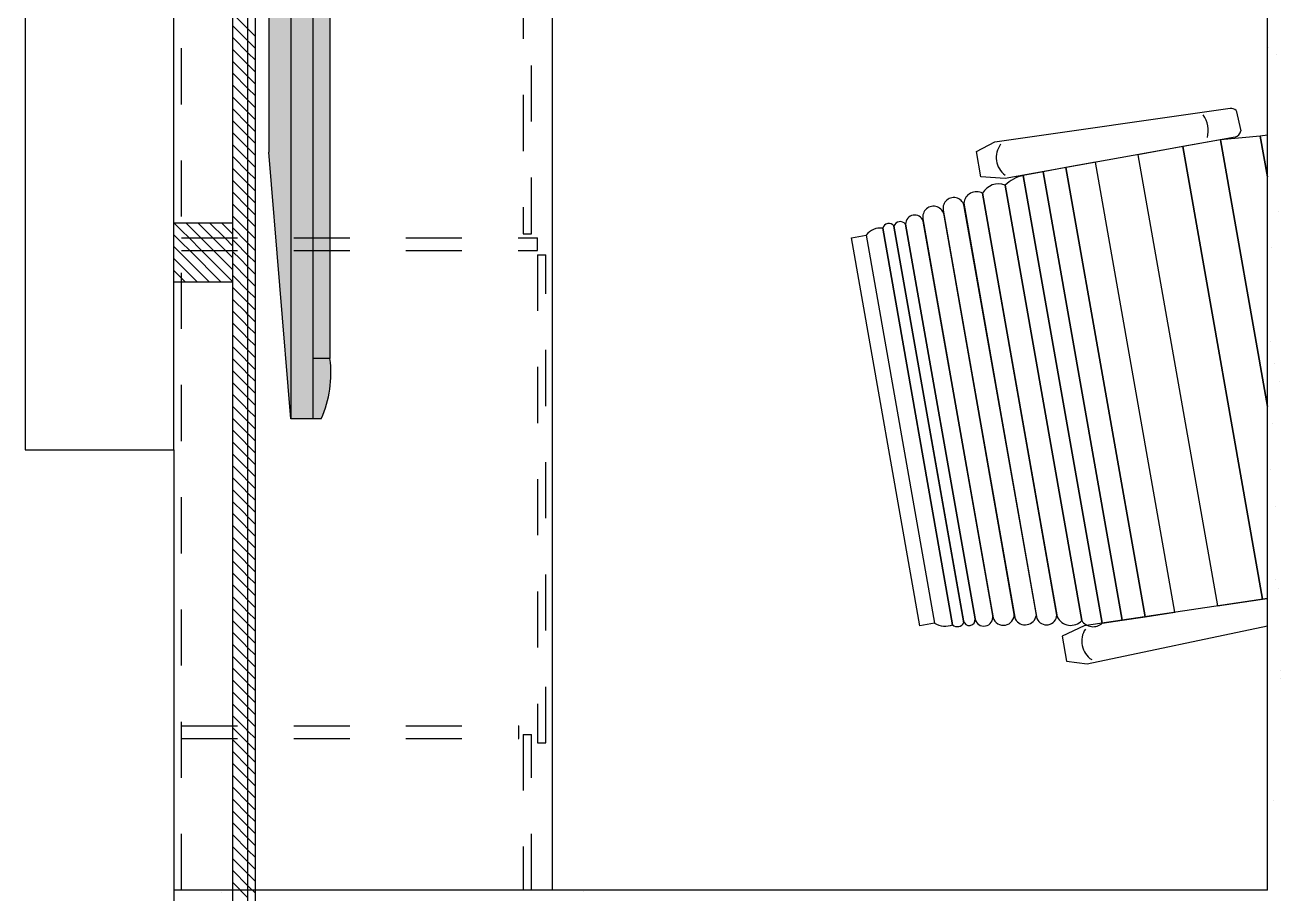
# Model space of a CAD drawing. Header units: millimetres. Extents: x 1573 to 2177, y 1587 to 1932.
# Drawn here: x 1895.677 to 1897.916, y 1899.352 to 1900.9 of the extents above; entities that cross this region are included whole.
import ezdxf

# ---------------------------------------------------------------- set-up
doc = ezdxf.new("R2010")
doc.units = ezdxf.units.MM
doc.header["$LTSCALE"] = 0.03
doc.linetypes.add('HIDDEN2', pattern=[0.1875, 0.125, -0.0625])
doc.layers.add('-HIDRO', color=8, linetype='Continuous')

msp = doc.modelspace()

# ---------------------------------------------------------------- hatches: boundary and pattern name
at = {"layer": '-HIDRO'}
h = msp.add_hatch(color=256, dxfattribs=at)
h.paths.add_polyline_path([(1896.1111, 1900.6734), (1896.1111, 1901.6426), (1896.1503, 1902.1175), (1896.1503, 1900.1984)])
h.paths.add_polyline_path([(1896.1895, 1902.0103), (1896.1895, 1902.1175), (1896.2048, 1902.1175, -0.139997), (1896.2201, 1902.0103)])
h.paths.add_polyline_path([(1896.1895, 1900.3057), (1896.1895, 1902.0103), (1896.2201, 1902.0103), (1896.2201, 1900.3057)])
h.paths.add_polyline_path([(1896.2048, 1900.1984), (1896.1895, 1900.1984), (1896.1895, 1900.3057), (1896.2201, 1900.3057, -0.139997)])
h.paths.add_polyline_path([(1896.1503, 1900.1984), (1896.1503, 1902.1175), (1896.1895, 1902.1175), (1896.1895, 1900.1984)])

# ---------------------------------------------------------------- linework, layer by layer
for p, q in [((1896.617, 1899.3586), (1896.617, 1903.5572)), ((1896.0471, 1898.7587), (1896.0471, 1902.3576)), ((1896.0741, 1898.7587), (1896.0741, 1902.3576)), ((1896.0876, 1898.7587), (1896.0876, 1902.3576)), ((1897.8916, 1899.3586), (1897.8916, 1902.3576)), ((1896.1503, 1902.1175), (1896.1503, 1900.1984)), ((1896.1895, 1902.1175), (1896.1895, 1900.1984)), ((1896.2201, 1902.0103), (1896.2201, 1900.3057)), ((1896.1111, 1901.6426), (1896.1111, 1900.6734)), ((1895.6768, 1901.6228), (1895.6768, 1900.1428)), ((1895.9422, 1900.1428), (1895.9422, 1901.6228)), ((1896.0741, 1900.8931), (1896.0471, 1900.9201)), ((1896.0741, 1900.8719), (1896.0471, 1900.8989)), ((1896.0876, 1900.8796), (1896.0741, 1900.8931)), ((1896.0741, 1900.8507), (1896.0471, 1900.8777)), ((1896.0876, 1900.8584), (1896.0741, 1900.8719)), ((1896.0741, 1900.8295), (1896.0471, 1900.8565)), ((1896.0876, 1900.8372), (1896.0741, 1900.8507)), ((1897.8939, 1900.8606), (1897.8939, 1900.8606)), ((1897.9079, 1900.8477), (1897.9079, 1900.8477)), ((1896.0741, 1900.8083), (1896.0471, 1900.8353)), ((1896.0876, 1900.816), (1896.0741, 1900.8295)), ((1896.0741, 1900.7871), (1896.0471, 1900.8141)), ((1896.0876, 1900.7948), (1896.0741, 1900.8083)), ((1896.0741, 1900.7659), (1896.0471, 1900.7929)), ((1896.0876, 1900.7736), (1896.0741, 1900.7871)), ((1896.0741, 1900.7447), (1896.0471, 1900.7717)), ((1896.0876, 1900.7524), (1896.0741, 1900.7659)), ((1896.0741, 1900.7235), (1896.0471, 1900.7505)), ((1896.0876, 1900.7312), (1896.0741, 1900.7447)), ((1897.406, 1900.6917), (1897.8254, 1900.7516)), ((1897.8358, 1900.7476), (1897.8442, 1900.7117)), ((1896.0741, 1900.7023), (1896.0471, 1900.7292)), ((1896.0741, 1900.6811), (1896.0471, 1900.708)), ((1896.0876, 1900.71), (1896.0741, 1900.7235)), ((1896.0741, 1900.6598), (1896.0471, 1900.6868)), ((1896.0876, 1900.6888), (1896.0741, 1900.7023)), ((1897.3729, 1900.6747), (1897.406, 1900.6917)), ((1897.8342, 1900.7003), (1897.4241, 1900.6263)), ((1897.8083, 1900.6956), (1897.7409, 1900.6835)), ((1897.8787, 1900.702), (1897.8083, 1900.6956)), ((1897.8083, 1900.6956), (1897.8916, 1900.2204)), ((1897.8916, 1900.2204), (1897.8083, 1900.6956)), ((1897.8916, 1900.7038), (1897.8787, 1900.702)), ((1897.8916, 1900.6293), (1897.8787, 1900.702)), ((1897.8787, 1900.702), (1897.8916, 1900.6293)), ((1897.8916, 1900.6997), (1897.8916, 1900.6997)), ((1896.0741, 1900.6386), (1896.0471, 1900.6656)), ((1896.0876, 1900.6676), (1896.0741, 1900.6811)), ((1896.1503, 1900.1984), (1896.1111, 1900.6734)), ((1897.3808, 1900.6298), (1897.3729, 1900.6747)), ((1897.7409, 1900.6835), (1897.6608, 1900.669)), ((1897.6608, 1900.669), (1897.8026, 1899.865)), ((1897.7409, 1900.6835), (1897.8831, 1899.8771)), ((1897.8831, 1899.8771), (1897.7409, 1900.6835)), ((1896.0741, 1900.6174), (1896.0471, 1900.6444)), ((1896.0876, 1900.6463), (1896.0741, 1900.6598)), ((1897.5324, 1900.6459), (1897.492, 1900.6386)), ((1897.5852, 1900.6554), (1897.5324, 1900.6459)), ((1897.5324, 1900.6459), (1897.6735, 1899.8456)), ((1897.6735, 1899.8456), (1897.5324, 1900.6459)), ((1897.7265, 1899.8536), (1897.5852, 1900.6554)), ((1896.0741, 1900.5962), (1896.0471, 1900.6232)), ((1896.0876, 1900.6251), (1896.0741, 1900.6386)), ((1897.4241, 1900.6263), (1897.3808, 1900.6298)), ((1897.492, 1900.6386), (1897.4563, 1900.6321)), ((1897.4563, 1900.6321), (1897.597, 1899.8342)), ((1897.5973, 1899.8342), (1897.4563, 1900.6321)), ((1897.492, 1900.6386), (1897.6329, 1899.8395)), ((1897.6329, 1899.8395), (1897.492, 1900.6386)), ((1896.0741, 1900.575), (1896.0471, 1900.602)), ((1896.0876, 1900.6039), (1896.0741, 1900.6174)), ((1896.0876, 1900.5827), (1896.0741, 1900.5962)), ((1897.384, 1900.6002), (1897.517, 1899.8456)), ((1897.5165, 1899.8487), (1897.384, 1900.6002)), ((1897.424, 1900.6149), (1897.5608, 1899.8389)), ((1897.5608, 1899.8389), (1897.424, 1900.6149)), ((1896.0741, 1900.5538), (1896.0471, 1900.5808)), ((1896.0876, 1900.5615), (1896.0741, 1900.575)), ((1897.3503, 1900.5826), (1897.4808, 1899.8424)), ((1897.4798, 1899.8483), (1897.3513, 1900.5767)), ((1896.0741, 1900.5326), (1896.0471, 1900.5596)), ((1896.0876, 1900.5403), (1896.0741, 1900.5538)), ((1897.2774, 1900.5545), (1897.4027, 1899.8438)), ((1897.402, 1899.8476), (1897.278, 1900.5507)), ((1897.3136, 1900.5701), (1897.4421, 1899.8416)), ((1897.4405, 1899.8505), (1897.3152, 1900.5612)), ((1897.9109, 1900.5683), (1897.9109, 1900.5683)), ((1896.0471, 1900.5469), (1895.9422, 1900.5469)), ((1896.0723, 1900.5132), (1896.0471, 1900.5384)), ((1896.0876, 1900.5191), (1896.0741, 1900.5326)), ((1897.3305, 1899.8313), (1897.2059, 1900.538)), ((1897.2059, 1900.538), (1897.3305, 1899.8313)), ((1897.3305, 1899.8313), (1897.2059, 1900.538)), ((1897.2259, 1900.5416), (1897.3499, 1899.8384)), ((1897.3506, 1899.8348), (1897.2259, 1900.5416)), ((1897.2465, 1900.5452), (1897.3705, 1899.8421)), ((1897.3705, 1899.8421), (1897.2465, 1900.5452)), ((1896.0511, 1900.5132), (1896.0471, 1900.5172)), ((1896.0741, 1900.4902), (1896.0511, 1900.5132)), ((1896.0741, 1900.5114), (1896.0723, 1900.5132)), ((1896.0876, 1900.4979), (1896.0741, 1900.5114)), ((1897.1502, 1900.521), (1897.1762, 1900.5256)), ((1897.2721, 1899.8297), (1897.1502, 1900.521)), ((1897.1762, 1900.5256), (1897.2981, 1899.8343)), ((1897.1762, 1900.5256), (1897.2981, 1899.8343)), ((1897.1762, 1900.5256), (1897.2981, 1899.8343)), ((1896.0599, 1900.4832), (1896.0471, 1900.496)), ((1896.0876, 1900.4767), (1896.0741, 1900.4902)), ((1897.8918, 1900.4833), (1897.8918, 1900.4833)), ((1897.8999, 1900.5035), (1897.8999, 1900.5035)), ((1896.0741, 1900.4478), (1896.0471, 1900.4748)), ((1896.0741, 1900.469), (1896.0599, 1900.4832)), ((1896.0876, 1900.4555), (1896.0741, 1900.469)), ((1896.0471, 1900.442), (1895.9422, 1900.442)), ((1896.0741, 1900.4266), (1896.0471, 1900.4536)), ((1896.0876, 1900.4343), (1896.0741, 1900.4478)), ((1896.0741, 1900.4054), (1896.0471, 1900.4324)), ((1896.0876, 1900.4131), (1896.0741, 1900.4266)), ((1896.0707, 1900.3876), (1896.0471, 1900.4112)), ((1896.0876, 1900.3919), (1896.0741, 1900.4054)), ((1896.0655, 1900.3716), (1896.0471, 1900.3899)), ((1896.0741, 1900.363), (1896.0655, 1900.3716)), ((1896.0741, 1900.3842), (1896.0707, 1900.3876)), ((1896.0876, 1900.3707), (1896.0741, 1900.3842)), ((1896.0655, 1900.3504), (1896.0471, 1900.3687)), ((1896.0741, 1900.3417), (1896.0655, 1900.3504)), ((1896.0876, 1900.3495), (1896.0741, 1900.363)), ((1896.0567, 1900.3379), (1896.0471, 1900.3475)), ((1896.0655, 1900.3292), (1896.0567, 1900.3379)), ((1896.0741, 1900.3205), (1896.0655, 1900.3292)), ((1896.0876, 1900.3283), (1896.0741, 1900.3417)), ((1897.8966, 1900.3365), (1897.8966, 1900.3365)), ((1896.0655, 1900.3079), (1896.0471, 1900.3263)), ((1896.0655, 1900.2867), (1896.0471, 1900.3051)), ((1896.0741, 1900.2993), (1896.0655, 1900.3079)), ((1896.0876, 1900.307), (1896.0741, 1900.3205)), ((1896.2201, 1900.3057), (1896.1895, 1900.3057)), ((1896.0655, 1900.2655), (1896.0471, 1900.2839)), ((1896.0741, 1900.2781), (1896.0655, 1900.2867)), ((1896.0876, 1900.2858), (1896.0741, 1900.2993)), ((1897.9043, 1900.2977), (1897.9043, 1900.2977)), ((1896.0655, 1900.2443), (1896.0471, 1900.2627)), ((1896.0741, 1900.2569), (1896.0655, 1900.2655)), ((1896.0876, 1900.2646), (1896.0741, 1900.2781)), ((1897.9129, 1900.2651), (1897.9129, 1900.2651)), ((1896.0655, 1900.2231), (1896.0471, 1900.2415)), ((1896.0741, 1900.2357), (1896.0655, 1900.2443)), ((1896.0876, 1900.2434), (1896.0741, 1900.2569)), ((1896.0655, 1900.2019), (1896.0471, 1900.2203)), ((1896.0741, 1900.2145), (1896.0655, 1900.2231)), ((1896.0876, 1900.2222), (1896.0741, 1900.2357)), ((1896.0655, 1900.1807), (1896.0471, 1900.1991)), ((1896.0741, 1900.1933), (1896.0655, 1900.2019)), ((1896.0876, 1900.201), (1896.0741, 1900.2145)), ((1896.0876, 1900.1798), (1896.0741, 1900.1933)), ((1896.1895, 1900.1984), (1896.1503, 1900.1984)), ((1896.2048, 1900.1984), (1896.1895, 1900.1984)), ((1896.0655, 1900.1595), (1896.0471, 1900.1779)), ((1896.0741, 1900.1721), (1896.0655, 1900.1807)), ((1896.0876, 1900.1586), (1896.0741, 1900.1721)), ((1897.9014, 1900.1897), (1897.9014, 1900.1897)), ((1896.0655, 1900.1383), (1896.0471, 1900.1567)), ((1896.0741, 1900.1509), (1896.0655, 1900.1595)), ((1896.0876, 1900.1374), (1896.0741, 1900.1509)), ((1895.6768, 1900.1428), (1895.9422, 1900.1428)), ((1895.6768, 1900.1428), (1895.9422, 1900.1428)), ((1895.9422, 1900.1428), (1895.9422, 1898.7587)), ((1896.0655, 1900.1171), (1896.0471, 1900.1355)), ((1896.0741, 1900.1297), (1896.0655, 1900.1383)), ((1896.0876, 1900.1162), (1896.0741, 1900.1297)), ((1896.0655, 1900.0959), (1896.0471, 1900.1143)), ((1896.0741, 1900.1085), (1896.0655, 1900.1171)), ((1896.0876, 1900.095), (1896.0741, 1900.1085)), ((1897.8972, 1900.1087), (1897.8972, 1900.1087)), ((1896.0655, 1900.0747), (1896.0471, 1900.0931)), ((1896.0741, 1900.0873), (1896.0655, 1900.0959)), ((1896.0876, 1900.0738), (1896.0741, 1900.0873)), ((1896.0655, 1900.0535), (1896.0471, 1900.0718)), ((1896.0741, 1900.0661), (1896.0655, 1900.0747)), ((1896.0876, 1900.0526), (1896.0741, 1900.0661)), ((1896.0655, 1900.0323), (1896.0471, 1900.0506)), ((1896.0741, 1900.0449), (1896.0655, 1900.0535)), ((1896.0876, 1900.0314), (1896.0741, 1900.0449)), ((1897.9062, 1900.0429), (1897.9062, 1900.0429)), ((1896.0655, 1900.0111), (1896.0471, 1900.0294)), ((1896.0741, 1900.0236), (1896.0655, 1900.0323)), ((1896.0876, 1900.0102), (1896.0741, 1900.0236)), ((1896.0655, 1899.9898), (1896.0471, 1900.0082)), ((1896.0741, 1900.0024), (1896.0655, 1900.0111)), ((1896.0876, 1899.9889), (1896.0741, 1900.0024)), ((1896.0655, 1899.9686), (1896.0471, 1899.987)), ((1896.0741, 1899.9812), (1896.0655, 1899.9898)), ((1896.0741, 1899.96), (1896.0655, 1899.9686)), ((1896.0876, 1899.9677), (1896.0741, 1899.9812)), ((1896.0655, 1899.9474), (1896.0471, 1899.9658)), ((1896.0741, 1899.9388), (1896.0655, 1899.9474)), ((1896.0876, 1899.9465), (1896.0741, 1899.96)), ((1896.0655, 1899.9262), (1896.0471, 1899.9446)), ((1896.0741, 1899.9176), (1896.0655, 1899.9262)), ((1896.0876, 1899.9253), (1896.0741, 1899.9388)), ((1896.0655, 1899.905), (1896.0471, 1899.9234)), ((1896.0655, 1899.8838), (1896.0471, 1899.9022)), ((1896.0741, 1899.8964), (1896.0655, 1899.905)), ((1896.0876, 1899.9041), (1896.0741, 1899.9176)), ((1897.9055, 1899.9126), (1897.9055, 1899.9126)), ((1896.0655, 1899.8626), (1896.0471, 1899.881)), ((1896.0741, 1899.8752), (1896.0655, 1899.8838)), ((1896.0876, 1899.8829), (1896.0741, 1899.8964)), ((1897.911, 1899.8962), (1897.911, 1899.8962)), ((1896.0655, 1899.8414), (1896.0471, 1899.8598)), ((1896.0741, 1899.854), (1896.0655, 1899.8626)), ((1896.0876, 1899.8617), (1896.0741, 1899.8752)), ((1897.8916, 1899.8783), (1897.5651, 1899.8294)), ((1897.8026, 1899.865), (1897.8831, 1899.8771)), ((1897.8831, 1899.8771), (1897.8916, 1899.8783)), ((1896.0655, 1899.8202), (1896.0471, 1899.8386)), ((1896.0741, 1899.8328), (1896.0655, 1899.8414)), ((1896.0876, 1899.8405), (1896.0741, 1899.854)), ((1897.2981, 1899.8343), (1897.2721, 1899.8297)), ((1897.597, 1899.8342), (1897.6329, 1899.8395)), ((1897.6329, 1899.8395), (1897.6735, 1899.8456)), ((1897.6735, 1899.8456), (1897.7265, 1899.8536)), ((1896.0655, 1899.799), (1896.0471, 1899.8174)), ((1896.0741, 1899.8116), (1896.0655, 1899.8202)), ((1896.0876, 1899.8193), (1896.0741, 1899.8328)), ((1896.0876, 1899.7981), (1896.0741, 1899.8116)), ((1897.5651, 1899.8294), (1897.5256, 1899.8113)), ((1897.5705, 1899.7618), (1897.8916, 1899.8293)), ((1896.0655, 1899.7778), (1896.0471, 1899.7962)), ((1896.0741, 1899.7904), (1896.0655, 1899.799)), ((1896.0876, 1899.7769), (1896.0741, 1899.7904)), ((1897.5256, 1899.8113), (1897.5335, 1899.7664)), ((1896.0655, 1899.7566), (1896.0471, 1899.775)), ((1896.0741, 1899.7692), (1896.0655, 1899.7778)), ((1896.0876, 1899.7557), (1896.0741, 1899.7692)), ((1896.0655, 1899.7354), (1896.0471, 1899.7537)), ((1896.0741, 1899.748), (1896.0655, 1899.7566)), ((1896.0876, 1899.7345), (1896.0741, 1899.748)), ((1897.5335, 1899.7664), (1897.5705, 1899.7618)), ((1897.9158, 1899.7494), (1897.9158, 1899.7494)), ((1896.0741, 1899.7056), (1896.0471, 1899.7325)), ((1896.0731, 1899.7278), (1896.0655, 1899.7354)), ((1896.0741, 1899.7268), (1896.0731, 1899.7278)), ((1896.0876, 1899.7133), (1896.0741, 1899.7268)), ((1897.9147, 1899.7347), (1897.9147, 1899.7347)), ((1896.0741, 1899.6843), (1896.0471, 1899.7113)), ((1896.0876, 1899.6921), (1896.0741, 1899.7056)), ((1896.0741, 1899.6631), (1896.0471, 1899.6901)), ((1896.0876, 1899.6708), (1896.0741, 1899.6843)), ((1896.0726, 1899.6435), (1896.0471, 1899.6689)), ((1896.0876, 1899.6496), (1896.0741, 1899.6631)), ((1896.0514, 1899.6435), (1896.0471, 1899.6477)), ((1896.0741, 1899.6207), (1896.0514, 1899.6435)), ((1896.0741, 1899.6419), (1896.0726, 1899.6435)), ((1896.0876, 1899.6284), (1896.0741, 1899.6419)), ((1896.0602, 1899.6135), (1896.0471, 1899.6265)), ((1896.0741, 1899.5995), (1896.0602, 1899.6135)), ((1896.0876, 1899.6072), (1896.0741, 1899.6207)), ((1896.0741, 1899.5783), (1896.0471, 1899.6053)), ((1896.0876, 1899.586), (1896.0741, 1899.5995)), ((1896.0741, 1899.5571), (1896.0471, 1899.5841)), ((1896.0876, 1899.5648), (1896.0741, 1899.5783)), ((1896.0741, 1899.5359), (1896.0471, 1899.5629)), ((1896.0876, 1899.5436), (1896.0741, 1899.5571)), ((1896.0741, 1899.5147), (1896.0471, 1899.5417)), ((1896.0876, 1899.5224), (1896.0741, 1899.5359)), ((1896.0741, 1899.4935), (1896.0471, 1899.5205)), ((1896.0741, 1899.4723), (1896.0471, 1899.4993)), ((1896.0876, 1899.5012), (1896.0741, 1899.5147)), ((1897.9029, 1899.5178), (1897.9029, 1899.5178)), ((1896.0741, 1899.4511), (1896.0471, 1899.4781)), ((1896.0876, 1899.48), (1896.0741, 1899.4935)), ((1896.0741, 1899.4299), (1896.0471, 1899.4569)), ((1896.0876, 1899.4588), (1896.0741, 1899.4723)), ((1896.0741, 1899.4087), (1896.0471, 1899.4357)), ((1896.0876, 1899.4376), (1896.0741, 1899.4511)), ((1896.0741, 1899.3875), (1896.0471, 1899.4144)), ((1896.0876, 1899.4164), (1896.0741, 1899.4299)), ((1896.0876, 1899.3952), (1896.0741, 1899.4087)), ((1896.0741, 1899.3662), (1896.0471, 1899.3932)), ((1896.0876, 1899.374), (1896.0741, 1899.3875)), ((1896.0741, 1899.345), (1896.0471, 1899.372)), ((1896.0876, 1899.3528), (1896.0741, 1899.3662)), ((1897.8916, 1899.3586), (1895.9422, 1899.3586)), ((1896.0271, 1899.3534), (1896.0271, 1899.3534)), ((1896.6726, 1899.3558), (1896.6726, 1899.3558))]:
    msp.add_line(p, q, dxfattribs=at)
at = {"layer": '-HIDRO', "linetype": 'HIDDEN2', "ltscale": 10}
for p, q in [((1895.9557, 1899.3586), (1895.9557, 1903.5347)), ((1896.5645, 1901.3754), (1896.5645, 1900.5282)), ((1896.5795, 1900.5282), (1896.5795, 1901.3754)), ((1896.5645, 1900.5282), (1896.5795, 1900.5282)), ((1895.9557, 1900.5207), (1896.5901, 1900.5207)), ((1896.5901, 1900.4982), (1896.5901, 1900.5207)), ((1895.9557, 1900.4982), (1896.5901, 1900.4982)), ((1896.5901, 1900.4907), (1896.6051, 1900.4907)), ((1896.5901, 1900.4907), (1896.5901, 1899.621)), ((1896.6051, 1899.621), (1896.6051, 1900.4907)), ((1895.9557, 1899.651), (1896.557, 1899.651)), ((1896.557, 1899.6285), (1896.557, 1899.651)), ((1896.5645, 1899.636), (1896.5645, 1899.3586)), ((1896.5645, 1899.636), (1896.5798, 1899.636)), ((1896.5795, 1899.3586), (1896.5795, 1899.636)), ((1895.9557, 1899.6285), (1896.557, 1899.6285)), ((1896.5901, 1899.621), (1896.6051, 1899.621))]:
    msp.add_line(p, q, dxfattribs=at)
at = {"layer": '-HIDRO', "ltscale": 0.02}
for p, q in [((1895.9557, 1900.534), (1895.9427, 1900.5469)), ((1895.969, 1900.5207), (1895.9557, 1900.534)), ((1895.9902, 1900.5207), (1895.9639, 1900.5469)), ((1896.0114, 1900.5207), (1895.9851, 1900.5469)), ((1896.0326, 1900.5207), (1896.0063, 1900.5469)), ((1896.0471, 1900.5273), (1896.0276, 1900.5469)), ((1895.9557, 1900.5128), (1895.9422, 1900.5263)), ((1895.9703, 1900.4982), (1895.9557, 1900.5128)), ((1895.9915, 1900.4982), (1895.969, 1900.5207)), ((1896.0127, 1900.4982), (1895.9902, 1900.5207)), ((1896.0339, 1900.4982), (1896.0114, 1900.5207)), ((1896.0471, 1900.5061), (1896.0326, 1900.5207)), ((1895.9557, 1900.4916), (1895.9422, 1900.5051)), ((1895.9557, 1900.4704), (1895.9422, 1900.4839)), ((1896.0053, 1900.442), (1895.9557, 1900.4916)), ((1896.0265, 1900.442), (1895.9703, 1900.4982)), ((1896.0471, 1900.4425), (1895.9915, 1900.4982)), ((1896.0471, 1900.4637), (1896.0127, 1900.4982)), ((1896.0471, 1900.4849), (1896.0339, 1900.4982)), ((1895.9557, 1900.4492), (1895.9422, 1900.4627)), ((1895.9841, 1900.442), (1895.9557, 1900.4704)), ((1895.9629, 1900.442), (1895.9557, 1900.4492))]:
    msp.add_line(p, q, dxfattribs=at)
at = {"layer": '-HIDRO'}
for centre, radius, start, end in [((1897.7351, 1900.7112), 0.051, 346.5649, 34.1138), ((1897.8259, 1900.7375), 0.0141, 45.7906, 92.2106), ((1897.8315, 1900.7127), 0.0127, 282.2436, 355.5098), ((1897.4472, 1900.6639), 0.039, 142.8361, 233.82), ((1897.4732, 1900.5614), 0.0727, 103.4659, 132.6133), ((1897.373, 1900.5802), 0.0228, 61.1954, 174.0184), ((1897.4124, 1900.5846), 0.0324, 69.1582, 151.2932), ((1897.2963, 1900.5579), 0.0192, 10, 190), ((1897.3325, 1900.5734), 0.0191, 10, 190), ((1897.2628, 1900.5451), 0.0163, 20.1541, 179.8459), ((1897.2015, 1900.5069), 0.0314, 81.9604, 143.4591), ((1897.2015, 1900.5069), 0.0314, 81.9604, 143.4591), ((1897.2167, 1900.5353), 0.0112, 34.139, 165.861), ((1897.2371, 1900.5381), 0.0117, 36.9826, 163.0174), ((1896.0247, 1900.2789), 0.1973, 335.9345, 7.8122), ((1897.3173, 1899.8645), 0.0357, 237.6235, 291.6796), ((1897.3173, 1899.8645), 0.0357, 237.6235, 291.6796), ((1897.3391, 1899.8412), 0.0132, 229.2386, 330.7614), ((1897.3602, 1899.8403), 0.0104, 190, 10), ((1897.3862, 1899.8449), 0.016, 190, 10), ((1897.4211, 1899.8498), 0.0194, 197.7987, 2.2013), ((1897.4598, 1899.8514), 0.0202, 208.746, 351.254), ((1897.4979, 1899.8496), 0.0185, 202.6717, 357.3283), ((1897.5412, 1899.857), 0.0267, 205.1255, 317.329), ((1897.581, 1899.8521), 0.0242, 213.1015, 312.385), ((1897.5996, 1899.802), 0.039, 146.18, 237.1639)]:
    msp.add_arc(centre, radius, start, end, dxfattribs=at)

doc.saveas('drawing.dxf')
